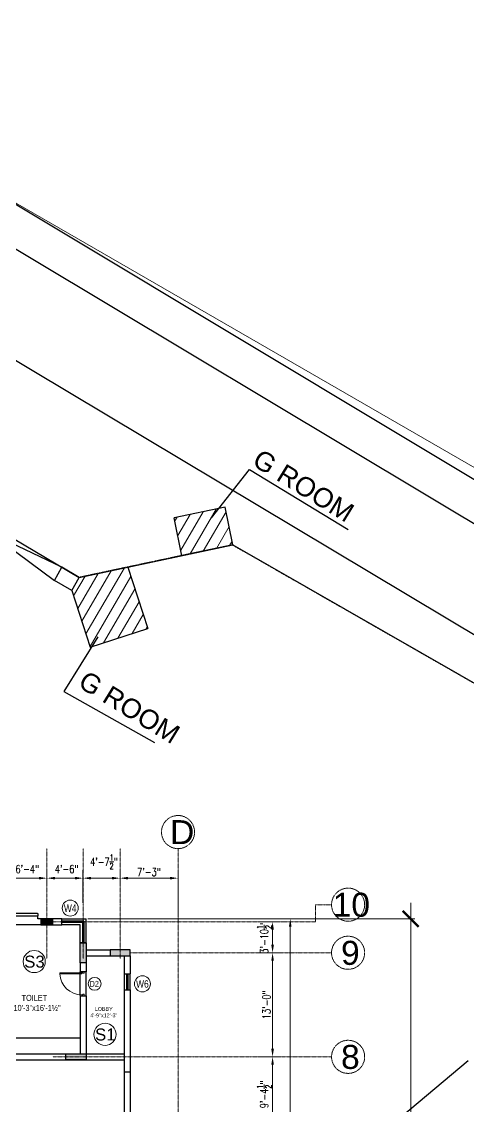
# Model space of a CAD drawing. Header units: inches. Extents: x -110725 to 51121, y 8404 to 44825.
# Drawn here: x 22595 to 23265, y 23442 to 25068 of the extents above; entities that cross this region are included whole.
import ezdxf

# ---------------------------------------------------------------- set-up
doc = ezdxf.new("R2010")
doc.units = ezdxf.units.IN
doc.header["$LTSCALE"] = 0.1
doc.header["$MEASUREMENT"] = 0
doc.linetypes.add('CENTER', pattern=[2, 1.25, -0.25, 0.25, -0.25])
doc.linetypes.add('DASHED', pattern=[0.75, 0.5, -0.25])
doc.layers.get('0').update_dxf_attribs({"color": 1, "lineweight": 0})
doc.layers.get('Defpoints').update_dxf_attribs({"lineweight": 0})
for name, color, linetype in [('boundary', 6, 'Continuous'), ('building', 6, 'Continuous'), ('COL', 6, 'Continuous'), ('Column Hatch', 7, 'Continuous'), ('GF', 1, 'Continuous'), ('GFW', 5, 'Continuous'), ('GREEN BELT', 80, 'Continuous'), ('road', 8, 'Continuous')]:
    doc.layers.add(name, color=color, linetype=linetype)
for name, color, linetype, lineweight in [('dim', 252, 'Continuous', 0), ('DOOR', 32, 'Continuous', 0), ('GRID', 8, 'CENTER', 0), ('HATCH', 5, 'Continuous', 5), ('TEXT', 3, 'Continuous', 0)]:
    doc.layers.add(name, color=color, linetype=linetype, lineweight=lineweight)
doc.styles.add('ATIF', font='arial.ttf')
doc.styles.add('EHSAN', font='arial.ttf', dxfattribs={"height": 54})
doc.styles.add('ROMANS', font='arial.ttf', dxfattribs={"width": 0.8, "height": 15})
doc.styles.get("Standard").update_dxf_attribs({"font": 'arial.ttf'})
doc.styles.add('WORKING', font='romans.shx', dxfattribs={"width": 0.75})
doc.dimstyles.new('1-8', dxfattribs={"dimtxt": 6, "dimasz": 6, "dimexe": 3, "dimexo": 1, "dimgap": 2, "dimtad": 1, "dimdec": 1, "dimzin": 3, "dimdsep": 46, "dimlunit": 4, "dimtxsty": 'WORKING', "dimcen": 2, "dimdle": 3, "dimadec": 0, "dimazin": 0, "dimtfac": 0.75, "dimtdec": 1, "dimtofl": 0, "dimtmove": 1, "dimatfit": 0, "dimfxl": 4, "dimtolj": 1, "dimtzin": 0, "dimlwd": -1, "dimlwe": -1, "dimarcsym": 1})
doc.dimstyles.new('DIM1', dxfattribs={"dimtxt": 54, "dimasz": 6, "dimexe": 6, "dimexo": 3, "dimgap": 1, "dimtad": 0, "dimzin": 0, "dimdsep": 46, "dimlunit": 4, "dimtxsty": 'EHSAN', "dimblk": 'ARCHTICK', "dimcen": 3, "dimdle": 6, "dimclrd": 4, "dimclre": 4, "dimclrt": 6, "dimadec": 0, "dimazin": 0, "dimtfac": 1, "dimtofl": 0, "dimtmove": 1, "dimatfit": 3, "dimldrblk": 'ARCHTICK', "dimfxl": 4, "dimtolj": 1, "dimtzin": 3, "dimlwd": -1, "dimlwe": -1, "dimarcsym": 0})
doc.dimstyles.get("Standard").update_dxf_attribs({"dimtxt": 0.18, "dimasz": 0.18, "dimexe": 0.18, "dimexo": 0.0625, "dimgap": 0.09, "dimtad": 0, "dimtih": 1, "dimtoh": 1, "dimdec": 4, "dimzin": 0, "dimdsep": 46, "dimtxsty": 'Standard', "dimcen": 0.09, "dimadec": 0, "dimazin": 0, "dimtfac": 1, "dimtdec": 4, "dimtofl": 0, "dimtmove": 0, "dimatfit": 3, "dimfxl": 1, "dimtolj": 1, "dimtzin": 0, "dimarcsym": 0})
pattern_1 = [(59.691365, (-254919.784, -301062.324), (-12.8563571, 7.51524793), [])]

# ---------------------------------------------------------------- blocks, each defined once
blk = doc.blocks.new('_ArchTick')
at = {"color": 0, "linetype": 'ByBlock', "const_width": 0.15}
blk.add_lwpolyline([(-0.5, -0.5), (0.5, 0.5)], dxfattribs=at)
blk = doc.blocks.new('*D2188')
at = {"layer": 'Defpoints', "color": 0, "transparency": 16777216}
for p in [(22502.5, 24844.2), (22366.7, 24608.8, 1175.7), (25455.7, 22827, 1175.7)]:
    blk.add_point(p, dxfattribs=at)
at = {"layer": 'dim', "color": 4, "transparency": 16777216}
for p, q in [((22368.2, 24611.4), (22505.5, 24849.4)), ((22481.7, 24856.2), (23947.2, 24010.9)), ((25612.3, 23050.4), (24146.8, 23895.8)), ((25457.2, 22829.6), (25594.5, 23067.6))]:
    blk.add_line(p, q, dxfattribs=at)
at = {"layer": 'dim', "color": 4, "transparency": 16777216, "xscale": 24, "yscale": 24, "zscale": 24}
for p, rotation in [((22502.5, 24844.2), 150.0229745556265), ((25591.5, 23062.4), 330.0229745556264)]:
    blk.add_blockref('_ArchTick', p, dxfattribs=dict(at, rotation=rotation))
at = {"layer": 'dim', "color": 6, "transparency": 16777216, "insert": (24047, 23953.3), "char_height": 54, "attachment_point": 5, "rotation": 330.023, "style": 'EHSAN'}
blk.add_mtext('\\A1;297\'-2"', dxfattribs=at)
blk = doc.blocks.new('*D2206')
at = {"layer": 'Defpoints', "color": 0, "transparency": 16777216}
for p in [(22691.3, 23723), (23178.2, 23723), (22667.3, 21837.4)]:
    blk.add_point(p, dxfattribs=at)
at = {"layer": 'dim', "color": 4, "transparency": 16777216}
for p, q in [((23178.2, 23747), (23178.2, 22912.1)), ((22694.3, 23723), (23184.2, 23723)), ((23178.2, 21813.4), (23178.2, 22648.3)), ((22670.3, 21837.4), (23184.2, 21837.4))]:
    blk.add_line(p, q, dxfattribs=at)
at = {"layer": 'dim', "color": 4, "transparency": 16777216, "xscale": 24, "yscale": 24, "zscale": 24}
for p, rotation in [((23178.2, 23723), 90), ((23178.2, 21837.4), 270)]:
    blk.add_blockref('_ArchTick', p, dxfattribs=dict(at, rotation=rotation))
at = {"layer": 'dim', "color": 6, "transparency": 16777216, "insert": (23178.2, 22780.2), "char_height": 54, "attachment_point": 5, "rotation": 90, "style": 'EHSAN'}
blk.add_mtext('\\A1;157\'-1{\\H1x;\\S1/2;}"', dxfattribs=at)
blk = doc.blocks.new('*D3203')
at = {"layer": 'Defpoints', "color": 0, "transparency": 16777216}
for p in [(22937.7, 23516), (22971.1, 23516), (22937.7, 23403.5)]:
    blk.add_point(p, dxfattribs=at)
at = {"layer": 'dim', "color": 0, "transparency": 16777216}
for p, q in [((22949.7, 23516), (22983.1, 23516)), ((22971.1, 23415.5), (22971.1, 23504)), ((22949.7, 23403.5), (22983.1, 23403.5))]:
    blk.add_line(p, q, dxfattribs=at)
for points in [[(22969.1, 23504), (22973.1, 23504), (22971.1, 23516)], [(22969.1, 23415.5), (22973.1, 23415.5), (22971.1, 23403.5)]]:
    blk.add_solid(points, dxfattribs=at)
at = {"layer": 'dim', "color": 0, "transparency": 16777216, "insert": (22958.6, 23459.7), "char_height": 12, "attachment_point": 5, "rotation": 90, "style": 'WORKING'}
blk.add_mtext('\\A1;9\'-4{\\H0.75x;\\S1/2;}"', dxfattribs=at)
blk = doc.blocks.new('*D3204')
at = {"layer": 'Defpoints', "color": 0, "transparency": 16777216}
for p in [(22691.3, 23723), (22934.6, 21841.9), (22997.6, 21841.9)]:
    blk.add_point(p, dxfattribs=at)
at = {"layer": 'dim', "color": 0, "transparency": 16777216}
for p, q in [((22703.3, 23723), (23009.6, 23723)), ((22997.6, 23711), (22997.6, 21853.9)), ((22946.6, 21841.9), (23009.6, 21841.9))]:
    blk.add_line(p, q, dxfattribs=at)
for points in [[(22995.6, 23711), (22999.6, 23711), (22997.6, 23723)], [(22995.6, 21853.9), (22999.6, 21853.9), (22997.6, 21841.9)]]:
    blk.add_solid(points, dxfattribs=at)
at = {"layer": 'dim', "color": 0, "transparency": 16777216, "insert": (22988.5, 22782.4), "char_height": 12, "attachment_point": 5, "rotation": 90, "style": 'WORKING'}
blk.add_mtext('\\A1;156\'-9"', dxfattribs=at)
blk = doc.blocks.new('D2')
for p, q in [((-3, 34.9), (-1.5, 34.9)), ((-3, 1.9), (-3, 34.9)), ((-1.5, 34.9), (-1.5, 1.9)), ((-34.5, 1.9), (-36, 1.9)), ((-36, 1.9), (-36, -1.9)), ((-34.5, 0.4), (-34.5, 1.9)), ((-33.8, 0.4), (-34.5, 0.4)), ((-33.8, -1.9), (-33.8, 0.4)), ((-1.5, 1.9), (-3, 1.9)), ((-2.2, 0.4), (-2.2, -1.9)), ((-1.5, 0.4), (-2.2, 0.4)), ((0, 1.9), (-1.5, 1.9)), ((-1.5, 1.9), (-1.5, 0.4)), ((0, -1.9), (0, 1.9)), ((-36, -1.9), (-33.8, -1.9)), ((-2.2, -1.9), (0, -1.9))]:
    blk.add_line(p, q)
blk.add_arc((-1.5, 1.9), 33, 92.6053, 180)
blk = doc.blocks.new('*D3177')
at = {"layer": 'Defpoints', "color": 0, "transparency": 16777216}
for p in [(22937.7, 23672), (22937.7, 23516), (22971.1, 23516)]:
    blk.add_point(p, dxfattribs=at)
at = {"layer": 'dim', "color": 0, "transparency": 16777216}
for p, q in [((22949.7, 23672), (22983.1, 23672)), ((22971.1, 23660), (22971.1, 23528)), ((22949.7, 23516), (22983.1, 23516))]:
    blk.add_line(p, q, dxfattribs=at)
for points in [[(22969.1, 23660), (22973.1, 23660), (22971.1, 23672)], [(22969.1, 23528), (22973.1, 23528), (22971.1, 23516)]]:
    blk.add_solid(points, dxfattribs=at)
at = {"layer": 'dim', "color": 0, "transparency": 16777216, "insert": (22962, 23594), "char_height": 12, "attachment_point": 5, "rotation": 90, "style": 'WORKING'}
blk.add_mtext('\\A1;13\'-0"', dxfattribs=at)
blk = doc.blocks.new('*D3178')
at = {"layer": 'Defpoints', "color": 0, "transparency": 16777216}
for p in [(22937.7, 23718.5), (22971.1, 23718.5), (22937.7, 23672)]:
    blk.add_point(p, dxfattribs=at)
at = {"layer": 'dim', "color": 0, "transparency": 16777216}
for p, q in [((22949.7, 23718.5), (22983.1, 23718.5)), ((22971.1, 23684), (22971.1, 23706.5)), ((22949.7, 23672), (22983.1, 23672))]:
    blk.add_line(p, q, dxfattribs=at)
for points in [[(22969.1, 23706.5), (22973.1, 23706.5), (22971.1, 23718.5)], [(22969.1, 23684), (22973.1, 23684), (22971.1, 23672)]]:
    blk.add_solid(points, dxfattribs=at)
at = {"layer": 'dim', "color": 0, "transparency": 16777216, "insert": (22958.6, 23695.2), "char_height": 12, "attachment_point": 5, "rotation": 90, "style": 'WORKING'}
blk.add_mtext('\\A1;3\'-10{\\H0.75x;\\S1/2;}"', dxfattribs=at)
blk = doc.blocks.new('*D3193')
at = {"layer": 'Defpoints', "color": 0, "transparency": 16777216}
for p in [(22829.3, 23783.8), (22742.3, 23763.5), (22829.3, 23718.5)]:
    blk.add_point(p, dxfattribs=at)
at = {"layer": 'dim', "color": 0, "transparency": 16777216}
for p, q in [((22742.3, 23775.5), (22742.3, 23795.8)), ((22829.3, 23730.5), (22829.3, 23795.8)), ((22754.3, 23783.8), (22817.3, 23783.8))]:
    blk.add_line(p, q, dxfattribs=at)
for points in [[(22754.3, 23785.8), (22754.3, 23781.8), (22742.3, 23783.8)], [(22817.3, 23785.8), (22817.3, 23781.8), (22829.3, 23783.8)]]:
    blk.add_solid(points, dxfattribs=at)
at = {"layer": 'dim', "color": 0, "transparency": 16777216, "insert": (22785.8, 23793), "char_height": 12, "attachment_point": 5, "style": 'WORKING'}
blk.add_mtext('\\A1;7\'-3"', dxfattribs=at)
blk = doc.blocks.new('*D3194')
at = {"layer": 'Defpoints', "color": 0, "transparency": 16777216}
for p in [(22686.8, 23783.8), (22742.3, 23763.5), (22686.8, 23734.8)]:
    blk.add_point(p, dxfattribs=at)
at = {"layer": 'dim', "color": 0, "transparency": 16777216}
for p, q in [((22686.8, 23746.8), (22686.8, 23795.8)), ((22742.3, 23775.5), (22742.3, 23795.8)), ((22730.3, 23783.8), (22698.8, 23783.8))]:
    blk.add_line(p, q, dxfattribs=at)
for points in [[(22698.8, 23785.8), (22698.8, 23781.8), (22686.8, 23783.8)], [(22730.3, 23785.8), (22730.3, 23781.8), (22742.3, 23783.8)]]:
    blk.add_solid(points, dxfattribs=at)
at = {"layer": 'dim', "color": 0, "transparency": 16777216, "insert": (22718.2, 23808.3), "char_height": 12, "attachment_point": 5, "style": 'WORKING'}
blk.add_mtext('\\A1;4\'-7{\\H0.75x;\\S1/2;}"', dxfattribs=at)
blk = doc.blocks.new('*D3195')
at = {"layer": 'Defpoints', "color": 0, "transparency": 16777216}
for p in [(22686.8, 23783.8), (22632.8, 23763.5), (22686.8, 23734.8)]:
    blk.add_point(p, dxfattribs=at)
at = {"layer": 'dim', "color": 0, "transparency": 16777216}
for p, q in [((22632.8, 23775.5), (22632.8, 23795.8)), ((22686.8, 23746.8), (22686.8, 23795.8)), ((22644.8, 23783.8), (22674.8, 23783.8))]:
    blk.add_line(p, q, dxfattribs=at)
for points in [[(22644.8, 23785.8), (22644.8, 23781.8), (22632.8, 23783.8)], [(22674.8, 23785.8), (22674.8, 23781.8), (22686.8, 23783.8)]]:
    blk.add_solid(points, dxfattribs=at)
at = {"layer": 'dim', "color": 0, "transparency": 16777216, "insert": (22662.4, 23797.4), "char_height": 12, "attachment_point": 5, "style": 'WORKING'}
blk.add_mtext('\\A1;4\'-6"', dxfattribs=at)
blk = doc.blocks.new('*D3196')
at = {"layer": 'Defpoints', "color": 0, "transparency": 16777216}
for p in [(22557.1, 23783.8), (22557.1, 23774.4), (22632.8, 23763.5)]:
    blk.add_point(p, dxfattribs=at)
at = {"layer": 'dim', "color": 0, "transparency": 16777216}
for p, q in [((22557.1, 23786.4), (22557.1, 23795.8)), ((22632.8, 23775.5), (22632.8, 23795.8)), ((22620.8, 23783.8), (22569.1, 23783.8))]:
    blk.add_line(p, q, dxfattribs=at)
for points in [[(22569.1, 23785.8), (22569.1, 23781.8), (22557.1, 23783.8)], [(22620.8, 23785.8), (22620.8, 23781.8), (22632.8, 23783.8)]]:
    blk.add_solid(points, dxfattribs=at)
at = {"layer": 'dim', "color": 0, "transparency": 16777216, "insert": (22603.3, 23797.4), "char_height": 12, "attachment_point": 5, "style": 'WORKING'}
blk.add_mtext('\\A1;6\'-4"', dxfattribs=at)

msp = doc.modelspace()

# ---------------------------------------------------------------- hatches: boundary and pattern name
at = {"layer": 'Column Hatch'}
h = msp.add_hatch(color=256, dxfattribs=at)
h.dxf.hatch_style = 1
h.paths.add_polyline_path([(22641.82698, 23722.95994), (22623.82094, 23722.95994), (22623.82094, 23713.95994), (22641.82698, 23713.95994)])
h = msp.add_hatch(color=256, dxfattribs=at)
h.dxf.hatch_style = 1
h.paths.add_polyline_path([(22682.32094, 23656.9645), (22682.32094, 23686.97054), (22691.32094, 23686.97054), (22691.32094, 23656.9645)])
h = msp.add_hatch(color=256, dxfattribs=at)
h.dxf.hatch_style = 1
h.paths.add_polyline_path([(22757.32094, 23676.46752), (22727.3149, 23676.46752), (22727.3149, 23667.46752), (22757.32094, 23667.46752)])
h = msp.add_hatch(color=256, dxfattribs=at)
h.dxf.hatch_style = 1
h.paths.add_polyline_path([(22661.3149, 23520.4645), (22691.32094, 23520.4645), (22691.32094, 23511.4645), (22661.3149, 23511.4645)])
h = msp.add_hatch(color=256, dxfattribs=at)
h.dxf.hatch_style = 1
h.paths.add_polyline_path([(22661.3149, 23520.4645), (22691.32094, 23520.4645), (22691.32094, 23511.4645), (22661.3149, 23511.4645)])
at = {"layer": 'HATCH', "linetype": 'Continuous'}
h = msp.add_hatch(dxfattribs=at)
h.set_pattern_fill('ANSI31', color=256, scale=119.134175, angle=14.69136504, style=0)
h.set_pattern_definition(pattern_1)
h.paths.add_polyline_path([(22900.04566, 24339.74372), (22823.59153, 24324.13246), (22835.01933, 24267.25104), (22911.35184, 24283.46768)])
h = msp.add_hatch(dxfattribs=at)
h.set_pattern_fill('ANSI31', color=256, scale=119.134175, angle=14.69136504, style=0)
h.set_pattern_definition(pattern_1)
h.paths.add_polyline_path([(22753.98117, 24250.03469), (22681.05977, 24234.54273), (22670.21797, 24214.82716), (22697.71281, 24130.15791), (22783.82808, 24158.12232)])

# ---------------------------------------------------------------- linework, layer by layer
at = {"layer": 'boundary', "linetype": 'CENTER', "elevation": -26.09038}
for points in [[(22911.35184, 24283.46768), (25455.33881, 22827.19774)], [(22835.01933, 24267.25104), (22681.05977, 24234.54273)]]:
    msp.add_lwpolyline(points, dxfattribs=at)
at = {"layer": 'building', "linetype": 'Continuous'}
for points, elevation in [([(15636.00563, 20787.09078), (17800.80866, 24214.83069), (17988.07086, 24266.09692), (18109.15044, 24450.76329), (18072.3954, 24650.22286), (19090.25384, 26306.46684), (19398.53341, 26390.86365), (22366.66668, 24608.79412), (22402.86233, 24483.42297), (22366.56213, 24420.82334), (22681.05977, 24234.54273), (22911.35184, 24283.46768), (25455.71569, 22826.982)], 1.07221), ([(22456.84705, 24369.12019), (22644.03642, 24230.13172)], 5.71844), ([(22654.87821, 24249.84729), (22446.00525, 24349.40462)], 3.33576), ([(22911.35184, 24283.46768), (22900.04566, 24339.74372), (22823.59153, 24324.13246)], 1.07221), ([(22835.01933, 24267.25104), (22823.59153, 24324.13246)], 1.07221), ([(22911.35184, 24283.46768), (22835.01062, 24267.29438)], 1.07221), ([(22644.03642, 24230.13172), (22654.87821, 24249.84729)], 5.59931), ([(22670.21797, 24214.82716), (22681.05977, 24234.54273), (22654.87821, 24249.84729)], 3.33576), ([(22753.98117, 24250.03469), (22783.82808, 24158.12232)], 3.33576), ([(22670.21797, 24214.82716), (22644.03642, 24230.13172)], 5.59931), ([(22670.21797, 24214.82716), (22697.71281, 24130.15791)], 3.33576), ([(22697.71281, 24130.15791), (22783.82808, 24158.12232)], 3.09749)]:
    msp.add_lwpolyline(points, dxfattribs=dict(at, elevation=elevation))
at = {"layer": 'COL', "linetype": 'Continuous'}
for points in [[(22641.82698, 23722.95994), (22623.82094, 23722.95994), (22623.82094, 23713.95994), (22641.82698, 23713.95994)], [(22682.32094, 23656.9645), (22682.32094, 23686.97054), (22691.32094, 23686.97054), (22691.32094, 23656.9645)], [(22757.32094, 23676.46752), (22727.3149, 23676.46752), (22727.3149, 23667.46752), (22757.32094, 23667.46752)], [(22661.3149, 23520.4645), (22691.32094, 23520.4645), (22691.32094, 23511.4645), (22661.3149, 23511.4645)], [(22661.3149, 23520.4645), (22691.32094, 23520.4645), (22691.32094, 23511.4645), (22661.3149, 23511.4645)], [(22661.3149, 23520.4645), (22691.32094, 23520.4645), (22691.32094, 23511.4645), (22661.3149, 23511.4645)], [(22661.3149, 23520.4645), (22691.32094, 23520.4645), (22691.32094, 23511.4645), (22661.3149, 23511.4645)]]:
    msp.add_lwpolyline(points, close=True, dxfattribs=at)
at = {"layer": 'GF', "linetype": 'DASHED'}
for p, q in [((22475.32063, 23731.46393), (22619.32026, 23731.47671)), ((22619.32026, 23731.47671), (22619.32059, 23727.48036))]:
    msp.add_line(p, q, dxfattribs=at)
at = {"layer": 'GF'}
for p, q in [((22583.32094, 23727.45994), (22619.32094, 23727.45994)), ((22619.32094, 23722.95994), (22619.32094, 23727.45994)), ((22623.82094, 23713.95994), (22583.32094, 23713.95994)), ((22623.82094, 23722.95994), (22619.32094, 23722.95994)), ((22655.32094, 23722.9645), (22641.82698, 23722.95994)), ((22641.82698, 23713.95994), (22655.32094, 23713.95994)), ((22655.32094, 23713.9645), (22655.32094, 23722.9645)), ((22691.32094, 23686.95994), (22682.32094, 23686.95994)), ((22691.32094, 23686.95994), (22682.32094, 23686.95994)), ((22691.32094, 23676.46752), (22727.3149, 23676.46752)), ((22691.32094, 23667.46752), (22727.3149, 23667.46752)), ((22748.32094, 23667.46752), (22748.32094, 23640.46752)), ((22757.32094, 23667.46752), (22757.32094, 23640.46752)), ((22682.32094, 23656.9645), (22682.32094, 23643.4645)), ((22691.32094, 23643.4645), (22682.32094, 23643.4645)), ((22691.32094, 23656.9645), (22691.32094, 23643.4645)), ((22691.32094, 23656.9645), (22691.32094, 23643.4645)), ((22748.32094, 23640.46752), (22757.32094, 23640.46752)), ((22748.32094, 23616.46752), (22748.32094, 23493.4645)), ((22748.32094, 23616.46752), (22757.32094, 23616.46752)), ((22757.32094, 23616.46752), (22757.32094, 23493.4645)), ((22682.32094, 23607.4645), (22691.32094, 23607.4645)), ((22682.32094, 23607.4645), (22682.32094, 23520.4645)), ((22691.32094, 23607.4645), (22691.32094, 23511.4645)), ((22691.32094, 23607.4645), (22691.32094, 23511.4645)), ((22559.32094, 23520.4645), (22682.32094, 23520.4645)), ((22403.32094, 23511.4645), (22691.32094, 23511.4645)), ((22748.32094, 23493.4645), (22757.32094, 23493.4645))]:
    msp.add_line(p, q, dxfattribs=at)
at = {"layer": 'GFW'}
for p, q in [((22655.32094, 23722.9645), (22691.32094, 23722.9645)), ((22687.82094, 23719.4645), (22655.32094, 23719.4645)), ((22685.82094, 23717.4645), (22655.32094, 23717.4645)), ((22682.32094, 23713.9645), (22655.32094, 23713.9645)), ((22682.32094, 23686.9645), (22682.32094, 23713.9645)), ((22685.82094, 23717.4645), (22685.82094, 23686.9645)), ((22687.82094, 23719.4645), (22687.82094, 23686.9645)), ((22691.32094, 23686.9645), (22691.32094, 23722.9645)), ((22748.32094, 23640.46752), (22748.32094, 23616.46752)), ((22751.82094, 23640.46752), (22751.82094, 23616.46752)), ((22753.82094, 23640.46752), (22753.82094, 23616.46752)), ((22757.32094, 23616.46752), (22757.32094, 23640.46752)), ((22559.32094, 23544.4645), (22682.32094, 23544.4645))]:
    msp.add_line(p, q, dxfattribs=at)
at = {"layer": 'GFW', "linetype": 'DASHED'}
for p, q in [((22682.32094, 23607.4645), (22682.32094, 23643.4645)), ((22691.32094, 23607.4645), (22691.32094, 23643.4645)), ((22691.32094, 23520.4645), (22748.32094, 23520.4645)), ((22691.32094, 23511.4645), (22748.32094, 23511.4645))]:
    msp.add_line(p, q, dxfattribs=at)
at = {"layer": 'GFW', "color": 2}
for p, q in [((22748.32094, 23493.4645), (22748.32094, 23433.4645)), ((22757.32094, 23493.4645), (22757.32094, 23433.4645))]:
    msp.add_line(p, q, dxfattribs=at)
at = {"layer": 'GREEN BELT', "linetype": 'Continuous'}
msp.add_line((23264.61509, 23509.86648), (23116.31498, 23385.78885), dxfattribs=at)
at = {"layer": 'GRID'}
for p, q in [((22632.82396, 23662.96906), (22632.82396, 23828.10564)), ((22686.82094, 23662.96906), (22686.82094, 23828.10564)), ((22742.31792, 23662.96906), (22742.31792, 23828.10564)), ((22829.32094, 23415.4645), (22829.32094, 23828.10564)), ((23035.53342, 23744.05899), (23035.53342, 23718.45994)), ((23059.53342, 23744.05899), (23035.53342, 23744.05899)), ((22641.82698, 23718.45994), (23035.53342, 23718.45994)), ((22757.32094, 23671.96752), (23059.53342, 23671.96752)), ((22641.46671, 23515.9645), (23059.53342, 23515.9645))]:
    msp.add_line(p, q, dxfattribs=at)
for centre in [(22829.32094, 23852.91659), (23084.34437, 23744.05899), (23084.34437, 23671.96752), (23084.34437, 23515.9645)]:
    msp.add_circle(centre, 24.81095, dxfattribs=at)
at = {"layer": 'road', "linetype": 'Continuous'}
for points, elevation in [([(30433.71623, 20083.63124), (30208.07919, 20218.94372), (18639.34374, 27162.757)], 4.40796), ([(18608.301, 27109.72141), (30380.22385, 20058.33929)], 1.42961), ([(19176.04424, 26513.70008), (19258.34323, 26528.62687), (19413.38326, 26477.02846), (19615.43984, 26336.76517), (28765.16786, 20864.22481), (29376.89175, 20463.11896)], 3.21662)]:
    msp.add_lwpolyline(points, dxfattribs=dict(at, elevation=elevation))
at = {"layer": 'TEXT', "linetype": 'Continuous'}
for centre, radius in [((22667.62601, 23738.90325), 12.02213), ((22704.22094, 23625.43227), 9.61771), ((22775.88929, 23625.38438), 12.02213)]:
    msp.add_circle(centre, radius, dxfattribs=at)
at = {"layer": 'TEXT'}
for centre in [(22613.65193, 23658.80388), (22719.89985, 23549.59419)]:
    msp.add_circle(centre, 16.6286, dxfattribs=at)

# ---------------------------------------------------------------- block references
at = {"layer": 'DOOR', "rotation": 90.00000000047643}
msp.add_blockref('D2', (22686.82094, 23643.4645), dxfattribs=at)

# ---------------------------------------------------------------- texts
at = {"layer": 'TEXT', "color": 7, "linetype": 'Continuous', "lineweight": 25}
for p in [(22938.70314, 24404.00598), (22677.58094, 24071.80768)]:
    msp.add_text('G ROOM', height=28.787522, rotation=328.3723565, dxfattribs=at).set_placement(p)
at = {"layer": 'TEXT', "linetype": 'Continuous', "style": 'ROMANS', "width": 0.8}
for s, height, p in [('W4', 11.25, (22658.19556, 23733.12064)), ('D2', 9, (22696.67659, 23620.80618)), ('W6', 11.25, (22766.45884, 23619.60177))]:
    msp.add_text(s, height=height, dxfattribs=at).set_placement(p)
at = {"layer": 'TEXT', "attachment_point": 1}
for s, width, gutter_width, insert, char_height, style in [('D', 30.9854961, 15, (22817.38379, 23870.80776), 36, 'ATIF'), ('10', 30.9854961, 15, (23061.25736, 23761.95016), 36, 'ATIF'), ('9', 30.9854961, 15, (23073.78635, 23689.85869), 36, 'ATIF'), ('S3', 29.5717298, 15, (22598.62864, 23667.65542), 18, 'ATIF'), ('{\\fArial CYR|b0|i0|c0|p34;    TOILET\\fArial CYR|b0|i0|c204|p34;\\P\\fArial CYR|b0|i0|c0|p34;10\\fArial CYR|b0|i0|c204|p34;\'-\\fArial CYR|b0|i0|c0|p34;3\\fArial CYR|b0|i0|c204|p34;"\\fArial CYR|b0|i0|c0|p34;x16\\fArial CYR|b0|i0|c204|p34;\'-\\fArial CYR|b0|i0|c0|p34;1½\\fArial CYR|b0|i0|c204|p34;"}', 1135.5, 30, (22582.52311, 23608.81714), 9, 'ROMANS'), ('{\\fArial CYR|b0|i0|c0|p34;   LOBBY\\P4\\fArial CYR|b0|i0|c204|p34;\'-\\fArial CYR|b0|i0|c0|p34;9\\fArial CYR|b0|i0|c204|p34;"\\fArial CYR|b0|i0|c0|p34;x12\\fArial CYR|b0|i0|c204|p34;\'-\\fArial CYR|b0|i0|c0|p34;3\\fArial CYR|b0|i0|c204|p34;"}', 1135.5, 30, (22697.8298, 23590.55713), 5.76, 'ROMANS'), ('S1', 29.5717298, 15, (22704.87656, 23558.44573), 18, 'ATIF'), ('8', 30.9854961, 15, (23073.78635, 23533.85567), 36, 'ATIF')]:
    msp.add_mtext_dynamic_manual_height_columns(s, width=width, gutter_width=gutter_width, heights=[0], dxfattribs=dict(at, insert=insert, char_height=char_height, style=style))

# ---------------------------------------------------------------- dimensions: what is measured, and where the dimension line sits
at = {"layer": 'dim'}
for base, p1, p2, angle, dimstyle, override, picture, middle, dimtype in [((22502.47733, 24844.24306, -1174.66297), (25455.71569, 22826.982, 1.07221), (22366.66668, 24608.79412, 1.07221), 150.02297456, 'DIM1', {"dimtxt": 36, "dimasz": 24, "dimdle": 24}, '*D2188', (24047.00184, 23953.33699, -1174.66297), 161), ((22557.07094, 23783.83598), (22632.82396, 23763.45433), (22557.07094, 23774.44586), 180, '1-8', {"dimtxt": 12, "dimasz": 12, "dimexe": 12, "dimexo": 12, "dimtmove": 1, "dimfxl": 4}, '*D3196', (22603.29467, 23788.2108), 160), ((22686.82094, 23783.83598), (22742.31792, 23763.45433), (22686.82094, 23734.75357), 180, '1-8', {"dimtxt": 12, "dimasz": 12, "dimexe": 12, "dimexo": 12, "dimtmove": 1, "dimfxl": 4}, '*D3194', (22718.16943, 23795.83598), 160), ((22971.1272, 23718.45994), (22937.68856, 23671.96752), (22937.68856, 23718.45994), 90, '1-8', {"dimtxt": 12, "dimasz": 12, "dimexe": 12, "dimexo": 12, "dimtmove": 1, "dimfxl": 4}, '*D3178', (22971.1272, 23695.21373), 160)]:
    dim = msp.add_linear_dim(base=base, p1=p1, p2=p2, angle=angle, dimstyle=dimstyle, override=override, dxfattribs=at)
    dim.commit()
    dim.dimension.update_dxf_attribs({"geometry": picture, "text_midpoint": middle, "dimtype": dimtype})
dim = msp.add_linear_dim(base=(22686.82094, 23783.83598), p1=(22632.82396, 23763.45433), p2=(22686.82094, 23734.75357), dimstyle='1-8', override={"dimtxt": 12, "dimasz": 12, "dimexe": 12, "dimexo": 12, "dimtmove": 1, "dimfxl": 4}, dxfattribs=at)
dim.commit()
dim.dimension.update_dxf_attribs({"geometry": '*D3195', "text_midpoint": (22662.35325, 23788.2108), "dimtype": 160})
dim = msp.add_linear_dim(base=(22829.32094, 23783.83598), p1=(22742.31792, 23763.45433), p2=(22829.32094, 23718.45994), dimstyle='1-8', override={"dimtxt": 12, "dimasz": 12, "dimexe": 12, "dimexo": 12, "dimtmove": 1, "dimfxl": 4}, dxfattribs=at)
dim.commit()
dim.dimension.update_dxf_attribs({"geometry": '*D3193', "text_midpoint": (22785.81943, 23792.97884)})
for base, p1, p2, angle, dimstyle, override, picture, middle in [((23178.23205, 23722.9645, 27.16259), (22667.32094, 21837.41693, 27.16259), (22691.32094, 23722.9645, 27.16259), 90, 'DIM1', {"dimtxt": 36, "dimasz": 24, "dimdle": 24}, '*D2206', (23178.23205, 22780.19071, 27.16259)), ((22997.6011, 21841.91693), (22691.32094, 23722.9645), (22934.59212, 21841.91693), 90, '1-8', {"dimtxt": 12, "dimasz": 12, "dimexe": 12, "dimexo": 12, "dimtmove": 1, "dimfxl": 4}, '*D3204', (22988.45824, 22782.44071)), ((22971.1272, 23515.9645), (22937.68856, 23671.96752), (22937.68856, 23515.9645), 270, '1-8', {"dimtxt": 12, "dimasz": 12, "dimexe": 12, "dimexo": 12, "dimtmove": 1, "dimfxl": 4}, '*D3177', (22961.98434, 23593.96601)), ((22971.1272, 23515.9645), (22937.68856, 23403.4645), (22937.68856, 23515.9645), 90, '1-8', {"dimtxt": 12, "dimasz": 12, "dimexe": 12, "dimexo": 12, "dimtmove": 1, "dimfxl": 4}, '*D3203', (22958.6272, 23459.7145))]:
    dim = msp.add_linear_dim(base=base, p1=p1, p2=p2, angle=angle, dimstyle=dimstyle, override=override, dxfattribs=at)
    dim.commit()
    dim.dimension.update_dxf_attribs({"geometry": picture, "text_midpoint": middle})

# ---------------------------------------------------------------- leaders
at = {"layer": 'TEXT', "linetype": 'Continuous'}
for points in [[(22879.34368, 24323.94236, -1174.66297), (22936.7073, 24396.44805, -1174.66297), (23084.31344, 24306.34526, -1174.66297)], [(22708.86026, 24145.38453, -1174.66297), (22657.91059, 24063.52632, -1174.66297), (22793.96023, 23987.23711, -1174.66297)]]:
    msp.add_leader(points, dimstyle='Standard', override={"dimasz": 2, "dimgap": 0.09, "dimtad": 0}, dxfattribs=at)

doc.saveas('drawing.dxf')
